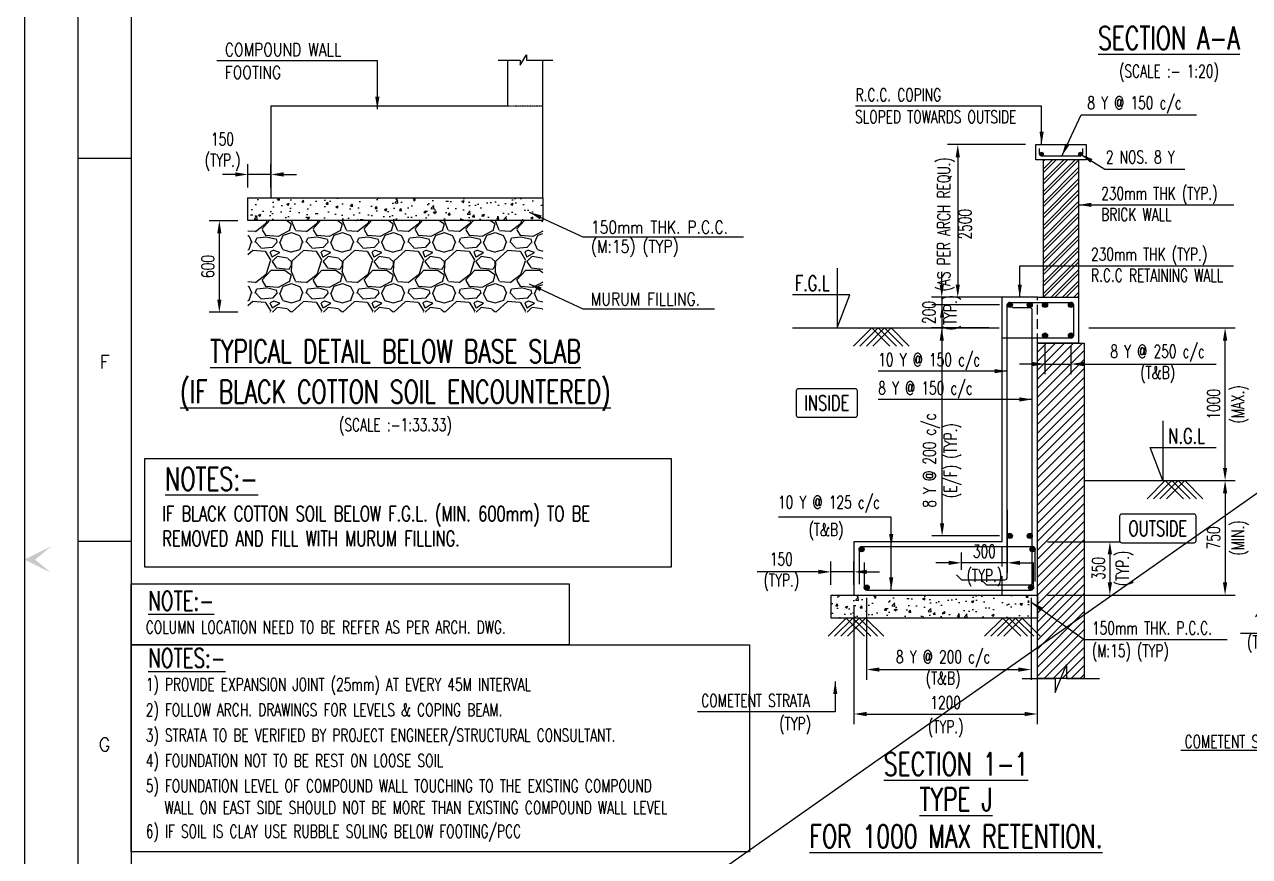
# Model space of a CAD drawing. Header units: millimetres. Extents: x 2843046 to 3042813, y -234641 to -168101.
# Drawn here: x 2843046 to 2867090, y -220199 to -203856 of the extents above; entities that cross this region are included whole.
import ezdxf
from ezdxf.enums import TextEntityAlignment as Align

# ---------------------------------------------------------------- set-up
doc = ezdxf.new("R2010")
doc.units = ezdxf.units.MM
doc.header["$MEASUREMENT"] = 0
doc.header["$PDMODE"] = 34
doc.header["$PDSIZE"] = -5
doc.linetypes.add('Hidden', pattern=[0.375, 0.25, -0.125])
for name, color, linetype in [('LINE CUT', 8, 'Continuous'), ('NO. BEAM', 3, 'Continuous'), ('PNA', 8, 'Continuous'), ('S- PILE CAP', 4, 'Continuous'), ('S-BEAM SIZES', 3, 'Continuous'), ('S-BRECK LINE', 8, 'Continuous'), ('S-COLUMN', 1, 'Continuous'), ('S-CONCRET LINE', 4, 'Continuous'), ('S-DIM-1', 5, 'Continuous'), ('S-FOOTING', 4, 'Continuous'), ('S-HATCH', 253, 'Continuous'), ('S-LEVEL SECTION', 3, 'Continuous'), ('S-PCC', 9, 'Continuous'), ('S-REINFORCEMENT', 6, 'Continuous'), ('S-RETAINING WALL', 6, 'Continuous'), ('S-TEXT', 2, 'Continuous'), ('S-TEXT-1', 4, 'Continuous'), ('S-TITIL', 6, 'Continuous'), ('SCH-LINE', 7, 'Continuous'), ('SHEET', 7, 'Continuous'), ('TITLE', 6, 'Continuous')]:
    doc.layers.add(name, color=color, linetype=linetype)
doc.styles.add('ROMANS', font='simplex.shx', dxfattribs={"width": 0.7})
doc.dimstyles.new('dim100', dxfattribs={"dimtxt": 250, "dimasz": 250, "dimexe": 200, "dimexo": 200, "dimgap": 100, "dimtad": 1, "dimdec": 0, "dimzin": 0, "dimdsep": 46, "dimtxsty": 'ROMANS', "dimcen": 0, "dimclrd": 5, "dimclre": 5, "dimclrt": 4, "dimadec": 0, "dimazin": 0, "dimtfac": 1, "dimtdec": 0, "dimtix": 1, "dimtofl": 0, "dimtmove": 2, "dimatfit": 3, "dimfxl": 0, "dimtolj": 1, "dimtzin": 0, "dimlwd": -1, "dimlwe": -1, "dimarcsym": 0})
doc.dimstyles.new('dim33.33', dxfattribs={"dimtxt": 250, "dimasz": 250, "dimexe": 200, "dimexo": 200, "dimgap": 100, "dimtad": 1, "dimdec": 0, "dimlfac": 0.333331, "dimzin": 0, "dimdsep": 46, "dimtxsty": 'ROMANS', "dimcen": 0, "dimclrd": 5, "dimclre": 5, "dimclrt": 4, "dimadec": 0, "dimazin": 0, "dimtfac": 1, "dimtdec": 0, "dimtix": 1, "dimtofl": 0, "dimtmove": 2, "dimatfit": 3, "dimfxl": 0, "dimtolj": 1, "dimtzin": 0, "dimlwd": -1, "dimlwe": -1, "dimarcsym": 0})

# ---------------------------------------------------------------- blocks, each defined once
blk = doc.blocks.new('FOLDER')
at = {"layer": 'PNA'}
for points in [[(-1250, 2500), (0, 0), (0, 1000)], [(1250, 2500), (0, 0), (0, 1000)]]:
    blk.add_solid(points, dxfattribs=at)
blk = doc.blocks.new('zw$C05B')
at = {"flags": 128}
blk.add_lwpolyline([(0, 0), (82749, 0), (82749, 58210), (0, 58210)], close=True, dxfattribs=at)
at = {"layer": 'PNA'}
for p, q in [((984, 22163), (1968, 22163)), ((984, 15103), (1968, 15103))]:
    blk.add_line(p, q, dxfattribs=at)
at = {"layer": 'PNA', "color": 1}
for points in [[(984, 492), (82257, 492), (82257, 57718), (984, 57718)], [(1968, 984), (81765, 984), (81765, 57226), (1968, 57226)]]:
    blk.add_lwpolyline(points, close=True, dxfattribs=at)
at = {"layer": 'PNA', "xscale": 0.1967862005670764, "yscale": 0.1967862005670764, "zscale": 0.1967862005670764, "rotation": 270}
blk.add_blockref('FOLDER', (0, 14759), dxfattribs=at)
at = {"layer": 'PNA', "style": 'ROMANS'}
for s, p in [('F', (1476, 18410)), ('G', (1476, 11350))]:
    blk.add_text(s, height=246, dxfattribs=at).set_placement(p, align=Align.MIDDLE)
blk = doc.blocks.new('*D149')
at = {"layer": 'Defpoints', "color": 0, "lineweight": -2}
for p in [(2862336, -213187), (2861436, -214430), (2861436, -214765)]:
    blk.add_point(p, dxfattribs=at)
at = {"layer": 'S-DIM-1', "color": 5}
for p, q in [((2862336, -213387), (2862336, -214630)), ((2861436, -214565), (2861436, -214230))]:
    blk.add_line(p, q, dxfattribs=at)
at = {"layer": 'S-DIM-1', "color": 5, "lineweight": -3}
for p, q in [((2861186, -214430), (2860936, -214430)), ((2862336, -214430), (2861436, -214430)), ((2862586, -214430), (2862836, -214430))]:
    blk.add_line(p, q, dxfattribs=at)
at = {"layer": 'S-DIM-1', "color": 5, "lineweight": -2}
for points in [[(2861186, -214472), (2861186, -214389), (2861436, -214430)], [(2862586, -214389), (2862586, -214472), (2862336, -214430)]]:
    blk.add_solid(points, dxfattribs=at)
at = {"layer": 'S-DIM-1', "color": 4, "char_height": 250, "attachment_point": 5, "style": 'ROMANS'}
for s, insert in [('\\A1;300', (2861886, -214205)), ('(TYP.)', (2861886, -214721))]:
    blk.add_mtext(s, dxfattribs=dict(at, insert=insert))
blk = doc.blocks.new('*D150')
at = {"layer": 'Defpoints', "color": 0, "lineweight": -2}
for p in [(2862926, -214015), (2862926, -215065), (2864350, -215065)]:
    blk.add_point(p, dxfattribs=at)
at = {"layer": 'S-DIM-1', "color": 5}
for p, q in [((2863126, -214015), (2864550, -214015)), ((2863126, -215065), (2864550, -215065))]:
    blk.add_line(p, q, dxfattribs=at)
at = {"layer": 'S-DIM-1', "color": 5, "lineweight": -3}
blk.add_line((2864350, -214265), (2864350, -214815), dxfattribs=at)
at = {"layer": 'S-DIM-1', "color": 5, "lineweight": -2}
for points in [[(2864392, -214265), (2864308, -214265), (2864350, -214015)], [(2864308, -214815), (2864392, -214815), (2864350, -215065)]]:
    blk.add_solid(points, dxfattribs=at)
at = {"layer": 'S-DIM-1', "color": 4, "char_height": 250, "attachment_point": 5, "rotation": 90, "style": 'ROMANS'}
for s, insert in [('(TYP.)', (2864640, -214540)), ('\\A1;350', (2864125, -214540))]:
    blk.add_mtext(s, dxfattribs=dict(at, insert=insert))
blk = doc.blocks.new('*D151')
at = {"layer": 'Defpoints', "color": 0, "lineweight": -2}
for p in [(2859576, -214915), (2862804, -214915), (2862804, -216527)]:
    blk.add_point(p, dxfattribs=at)
at = {"layer": 'S-DIM-1', "color": 5}
for p, q in [((2859576, -215115), (2859576, -216727)), ((2862804, -215115), (2862804, -216727)), ((2859826, -216527), (2862554, -216527))]:
    blk.add_line(p, q, dxfattribs=at)
at = {"layer": 'S-DIM-1', "color": 5, "lineweight": -2}
for points in [[(2859826, -216486), (2859826, -216569), (2859576, -216527)], [(2862554, -216569), (2862554, -216486), (2862804, -216527)]]:
    blk.add_solid(points, dxfattribs=at)
at = {"layer": 'S-DIM-1', "color": 4, "insert": (2861076, -216527), "char_height": 250, "attachment_point": 5, "style": 'ROMANS'}
blk.add_mtext('\\A1;{8 Y @ 200 c/c\\P(T&B)}', dxfattribs=at)
blk = doc.blocks.new('*D152')
at = {"layer": 'Defpoints', "color": 0, "lineweight": -2}
for p in [(2859326, -215065), (2862926, -215515), (2862926, -217400)]:
    blk.add_point(p, dxfattribs=at)
at = {"layer": 'S-DIM-1', "color": 5}
for p, q in [((2859326, -215265), (2859326, -217600)), ((2862926, -215715), (2862926, -217600)), ((2859576, -217400), (2862676, -217400))]:
    blk.add_line(p, q, dxfattribs=at)
at = {"layer": 'S-DIM-1', "color": 5, "lineweight": -2}
for points in [[(2859576, -217358), (2859576, -217442), (2859326, -217400)], [(2862676, -217442), (2862676, -217358), (2862926, -217400)]]:
    blk.add_solid(points, dxfattribs=at)
at = {"layer": 'S-DIM-1', "color": 4, "char_height": 250, "attachment_point": 5, "style": 'ROMANS'}
for s, insert in [('\\A1;1200', (2861126, -217175)), ('(TYP.)', (2861126, -217691))]:
    blk.add_mtext(s, dxfattribs=dict(at, insert=insert))
blk = doc.blocks.new('*D153')
at = {"layer": 'Defpoints', "color": 0, "lineweight": -2}
for p in [(2863736, -212815), (2863846, -215065), (2866611, -215065)]:
    blk.add_point(p, dxfattribs=at)
at = {"layer": 'S-DIM-1', "color": 5}
for p, q in [((2863936, -212815), (2866811, -212815)), ((2864046, -215065), (2866811, -215065))]:
    blk.add_line(p, q, dxfattribs=at)
at = {"layer": 'S-DIM-1', "color": 5, "lineweight": -3}
blk.add_line((2866611, -213065), (2866611, -214815), dxfattribs=at)
at = {"layer": 'S-DIM-1', "color": 5, "lineweight": -2}
for points in [[(2866653, -213065), (2866570, -213065), (2866611, -212815)], [(2866570, -214815), (2866653, -214815), (2866611, -215065)]]:
    blk.add_solid(points, dxfattribs=at)
at = {"layer": 'S-DIM-1', "color": 4, "char_height": 250, "attachment_point": 5, "rotation": 90, "style": 'ROMANS'}
for s, insert in [('\\A1;750', (2866386, -213940)), ('(MIN.)', (2866902, -213940))]:
    blk.add_mtext(s, dxfattribs=dict(at, insert=insert))
blk = doc.blocks.new('*D154')
at = {"layer": 'Defpoints', "color": 0, "lineweight": -2}
for p in [(2863736, -209815), (2866611, -209815), (2863736, -212815)]:
    blk.add_point(p, dxfattribs=at)
at = {"layer": 'S-DIM-1', "color": 5}
for p, q in [((2863936, -209815), (2866811, -209815)), ((2863936, -212815), (2866811, -212815))]:
    blk.add_line(p, q, dxfattribs=at)
at = {"layer": 'S-DIM-1', "color": 5, "lineweight": -3}
blk.add_line((2866611, -212565), (2866611, -210065), dxfattribs=at)
at = {"layer": 'S-DIM-1', "color": 5, "lineweight": -2}
for points in [[(2866653, -210065), (2866570, -210065), (2866611, -209815)], [(2866570, -212565), (2866653, -212565), (2866611, -212815)]]:
    blk.add_solid(points, dxfattribs=at)
at = {"layer": 'S-DIM-1', "color": 4, "char_height": 250, "attachment_point": 5, "rotation": 90, "style": 'ROMANS'}
for s, insert in [('\\A1;1000', (2866386, -211315)), ('(MAX.)', (2866902, -211315))]:
    blk.add_mtext(s, dxfattribs=dict(at, insert=insert))
blk = doc.blocks.new('*D155')
at = {"layer": 'Defpoints', "color": 0, "lineweight": -2}
for p in [(2858876, -214607), (2858876, -215065), (2859326, -215065)]:
    blk.add_point(p, dxfattribs=at)
at = {"layer": 'S-DIM-1', "color": 5}
for p, q in [((2858876, -214865), (2858876, -214407)), ((2859326, -214865), (2859326, -214407))]:
    blk.add_line(p, q, dxfattribs=at)
at = {"layer": 'S-DIM-1', "color": 5, "lineweight": -3}
for p, q in [((2858626, -214607), (2857426, -214607)), ((2859326, -214607), (2858876, -214607)), ((2859576, -214607), (2859826, -214607))]:
    blk.add_line(p, q, dxfattribs=at)
at = {"layer": 'S-DIM-1', "color": 5, "lineweight": -2}
for points in [[(2858626, -214649), (2858626, -214566), (2858876, -214607)], [(2859576, -214566), (2859576, -214649), (2859326, -214607)]]:
    blk.add_solid(points, dxfattribs=at)
at = {"layer": 'S-DIM-1', "color": 4, "insert": (2857901, -214607), "char_height": 250, "attachment_point": 5, "style": 'ROMANS'}
blk.add_mtext('\\A1;150\\P(TYP.)', dxfattribs=at)
blk = doc.blocks.new('*D156')
at = {"layer": 'Defpoints', "color": 0, "lineweight": -2}
for p in [(2862236, -209215), (2861050, -209815), (2862176, -209815)]:
    blk.add_point(p, dxfattribs=at)
at = {"layer": 'S-DIM-1', "color": 5, "lineweight": -3}
for p, q in [((2861050, -208965), (2861050, -208715)), ((2861050, -209215), (2861050, -209815)), ((2861050, -210065), (2861050, -210315))]:
    blk.add_line(p, q, dxfattribs=at)
at = {"layer": 'S-DIM-1', "color": 5}
for p, q in [((2862036, -209215), (2860850, -209215)), ((2861976, -209815), (2860850, -209815))]:
    blk.add_line(p, q, dxfattribs=at)
at = {"layer": 'S-DIM-1', "color": 5, "lineweight": -2}
for points in [[(2861009, -208965), (2861092, -208965), (2861050, -209215)], [(2861092, -210065), (2861009, -210065), (2861050, -209815)]]:
    blk.add_solid(points, dxfattribs=at)
at = {"layer": 'S-DIM-1', "color": 4, "insert": (2861050, -209515), "char_height": 250, "attachment_point": 5, "rotation": 90, "style": 'ROMANS'}
blk.add_mtext('\\A1;200\\P(TYP.)', dxfattribs=at)
blk = doc.blocks.new('*D157')
at = {"layer": 'Defpoints', "color": 0, "lineweight": -2}
for p in [(2862896, -206215), (2861364, -209215), (2863046, -209215)]:
    blk.add_point(p, dxfattribs=at)
at = {"layer": 'S-DIM-1', "color": 5}
for p, q in [((2862696, -206215), (2861164, -206215)), ((2862846, -209215), (2861164, -209215))]:
    blk.add_line(p, q, dxfattribs=at)
at = {"layer": 'S-DIM-1', "color": 5, "lineweight": -3}
blk.add_line((2861364, -206465), (2861364, -208965), dxfattribs=at)
at = {"layer": 'S-DIM-1', "color": 5, "lineweight": -2}
for points in [[(2861406, -206465), (2861323, -206465), (2861364, -206215)], [(2861323, -208965), (2861406, -208965), (2861364, -209215)]]:
    blk.add_solid(points, dxfattribs=at)
at = {"layer": 'S-DIM-1', "color": 4, "insert": (2861298, -207779), "char_height": 250, "attachment_point": 5, "rotation": 90, "style": 'ROMANS'}
blk.add_mtext('\\A1;{(AS PER ARCH REQU.)\\P2500}', dxfattribs=at)
blk = doc.blocks.new('*D158')
at = {"layer": 'Defpoints', "color": 0, "lineweight": -2}
for p in [(2863076, -209965), (2863586, -209965), (2863586, -210526)]:
    blk.add_point(p, dxfattribs=at)
at = {"layer": 'S-DIM-1', "color": 5}
for p, q in [((2863076, -210165), (2863076, -210726)), ((2863586, -210165), (2863586, -210726))]:
    blk.add_line(p, q, dxfattribs=at)
at = {"layer": 'S-DIM-1', "color": 5, "lineweight": -3}
for p, q in [((2862826, -210526), (2862576, -210526)), ((2863076, -210526), (2863586, -210526)), ((2863836, -210526), (2866436, -210526))]:
    blk.add_line(p, q, dxfattribs=at)
at = {"layer": 'S-DIM-1', "color": 5, "lineweight": -2}
for points in [[(2862826, -210568), (2862826, -210485), (2863076, -210526)], [(2863836, -210485), (2863836, -210568), (2863586, -210526)]]:
    blk.add_solid(points, dxfattribs=at)
at = {"layer": 'S-DIM-1', "color": 4, "insert": (2865286, -210526), "char_height": 250, "attachment_point": 5, "style": 'ROMANS'}
blk.add_mtext('\\A1;8 Y @ 250 c/c\\P(T&B)', dxfattribs=at)
blk = doc.blocks.new('*D166')
at = {"layer": 'Defpoints', "color": 0, "lineweight": -2}
for p in [(2868364, -215819), (2868364, -216576), (2868814, -216576)]:
    blk.add_point(p, dxfattribs=at)
at = {"layer": 'S-DIM-1', "color": 5}
for p, q in [((2868364, -216376), (2868364, -215619)), ((2868814, -216376), (2868814, -215619))]:
    blk.add_line(p, q, dxfattribs=at)
at = {"layer": 'S-DIM-1', "color": 5, "lineweight": -3}
for p, q in [((2868114, -215819), (2866914, -215819)), ((2868814, -215819), (2868364, -215819)), ((2869064, -215819), (2869314, -215819))]:
    blk.add_line(p, q, dxfattribs=at)
at = {"layer": 'S-DIM-1', "color": 5, "lineweight": -2}
for points in [[(2868114, -215860), (2868114, -215777), (2868364, -215819)], [(2869064, -215777), (2869064, -215860), (2868814, -215819)]]:
    blk.add_solid(points, dxfattribs=at)
at = {"layer": 'S-DIM-1', "color": 4, "insert": (2867389, -215819), "char_height": 250, "attachment_point": 5, "style": 'ROMANS'}
blk.add_mtext('\\A1;150\\P(TYP.)', dxfattribs=at)
blk = doc.blocks.new('*D169')
at = {"layer": 'Defpoints', "color": 0, "lineweight": -2}
for p in [(2861057, -209365), (2862386, -209365), (2862386, -213903)]:
    blk.add_point(p, dxfattribs=at)
at = {"layer": 'S-DIM-1', "color": 5}
for p, q in [((2862186, -209365), (2860857, -209365)), ((2862186, -213903), (2860857, -213903))]:
    blk.add_line(p, q, dxfattribs=at)
at = {"layer": 'S-DIM-1', "color": 5, "lineweight": -3}
blk.add_line((2861057, -213653), (2861057, -209615), dxfattribs=at)
at = {"layer": 'S-DIM-1', "color": 5, "lineweight": -2}
for points in [[(2861098, -209615), (2861015, -209615), (2861057, -209365)], [(2861015, -213653), (2861098, -213653), (2861057, -213903)]]:
    blk.add_solid(points, dxfattribs=at)
at = {"layer": 'S-DIM-1', "color": 4, "insert": (2861057, -212421), "char_height": 250, "attachment_point": 5, "rotation": 90, "style": 'ROMANS'}
blk.add_mtext('\\A1;{8 Y @ 200 c/c\\P(E/F) (TYP.)}', dxfattribs=at)
blk = doc.blocks.new('*D171')
at = {"layer": 'Defpoints', "color": 0, "lineweight": -2}
for p in [(2847432, -206802), (2847432, -207260), (2847882, -207260)]:
    blk.add_point(p, dxfattribs=at)
at = {"layer": 'S-DIM-1', "color": 5}
for p, q in [((2847432, -207060), (2847432, -206602)), ((2847882, -207060), (2847882, -206602))]:
    blk.add_line(p, q, dxfattribs=at)
at = {"layer": 'S-DIM-1', "color": 5, "lineweight": -3}
for p, q in [((2847182, -206802), (2846932, -206802)), ((2847882, -206802), (2847432, -206802)), ((2848132, -206802), (2848382, -206802))]:
    blk.add_line(p, q, dxfattribs=at)
at = {"layer": 'S-DIM-1', "color": 5, "lineweight": -2}
for points in [[(2847182, -206844), (2847182, -206760), (2847432, -206802)], [(2848132, -206760), (2848132, -206844), (2847882, -206802)]]:
    blk.add_solid(points, dxfattribs=at)
at = {"layer": 'S-DIM-1', "color": 4, "insert": (2846932, -206357), "char_height": 250, "attachment_point": 5, "style": 'ROMANS'}
blk.add_mtext('\\A1;150\\P(TYP.)', dxfattribs=at)
blk = doc.blocks.new('*D172')
at = {"layer": 'Defpoints', "color": 0, "lineweight": -2}
for p in [(2847432, -207710), (2846870, -209510), (2847432, -209510)]:
    blk.add_point(p, dxfattribs=at)
at = {"layer": 'S-DIM-1', "color": 5}
for p, q in [((2847232, -207710), (2846670, -207710)), ((2847232, -209510), (2846670, -209510))]:
    blk.add_line(p, q, dxfattribs=at)
at = {"layer": 'S-DIM-1', "color": 5, "lineweight": -3}
blk.add_line((2846870, -207960), (2846870, -209260), dxfattribs=at)
at = {"layer": 'S-DIM-1', "color": 5, "lineweight": -2}
for points in [[(2846912, -207960), (2846829, -207960), (2846870, -207710)], [(2846829, -209260), (2846912, -209260), (2846870, -209510)]]:
    blk.add_solid(points, dxfattribs=at)
at = {"layer": 'S-DIM-1', "color": 4, "insert": (2846645, -208610), "char_height": 250, "attachment_point": 5, "rotation": 90, "style": 'ROMANS'}
blk.add_mtext('\\A1;600', dxfattribs=at)

msp = doc.modelspace()

# ---------------------------------------------------------------- hatches: boundary and pattern name
at = {"layer": 'S-HATCH'}
h = msp.add_hatch(dxfattribs=at)
h.set_pattern_fill('ANSI32', color=256, scale=420, style=0)
h.set_pattern_definition([(45, (2755029.98, -234743.46), (-111.36932, 111.36932), []), (45, (2755104.23, -234743.46), (-111.36932, 111.36932), [])])
h.paths.add_polyline_path([(2863046.5, -209214.9), (2863736.5, -209214.9), (2863736.5, -206514.9), (2863046.5, -206514.9)])
h = msp.add_hatch(dxfattribs=at)
h.set_pattern_fill('ANSI31', color=9, scale=1000)
h.set_pattern_definition([(45, (2642833.6, -233810.9), (-88.38835, 88.38835), [])])
h.paths.add_polyline_path([(2862926.5, -210114.9), (2862926.5, -216700.2), (2863846.5, -216700.2), (2863846.5, -210114.9)])
at = {"layer": 'S-PCC', "linetype": 'ByBlock'}
h = msp.add_hatch(dxfattribs=at)
h.set_pattern_fill('AR-CONC,_O', color=256, scale=66.666667)
h.set_pattern_definition([(50, (-14248985.6, 204067.7), (478.173455, -41.834757), [50, -550]), (355, (-14248985.6, 204067.7), (-92.500889, 501.461422), [40, -440]), (100.4514445, (-14248945.76, 204064.2), (385.672564, 459.626661), [42.493461, -467.428075]), (46.1842, (-14248985.6, 204201), (711.49422, -110.346187), [75, -825]), (96.6356355, (-14248926.3, 204191.8), (623.107964, 649.4124), [63.740228, -701.142507]), (351.184164, (-14248985.6, 204201), (623.107963, 649.4124), [60, -660]), (21, (-14248918.94, 204167.7), (397.938035, -268.412594), [50, -550]), (326, (-14248918.94, 204167.7), (162.210221, 483.433363), [40, -440]), (71.4514447, (-14248885.78, 204145.3), (560.148251, 215.020769), [42.49346, -467.428075]), (37.5, (-14248985.6, 204067.69), (8.1065702, 221.9292359), [0, -434.6666667, 0, -446.6666667, 0, -441.6666667]), (7.5, (-14248985.6, 204067.7), (175.3796916, 262.9411413), [0, -254.6666667, 0, -424.6666667, 0, -168.3333333]), (327.5, (-14249134.27, 204067.69), (355.8816241, -15.0365812), [0, -166.6666667, 0, -520, 0, -690]), (317.5, (-14249200.94, 204067.7), (388.7907796, 66.736655), [0, -216.6666667, 0, -345.3333333, 0, -490])])
h.paths.add_polyline_path([(2847431.8, -207709.5), (2847431.8, -207259.5), (2853221.8, -207259.5), (2853221.8, -207709.5)])
h = msp.add_hatch(dxfattribs=at)
h.set_pattern_fill('GRAVL1', color=256, scale=1000)
h.set_pattern_definition([(228.0128, (1540000.67, -450140.37), (-7999.998232, -9000.0013416), [134.536, -13319.088]), (184.9697, (1539910.67, -450240.367), (12000.0010515, 999.991307), [230.868, -22855.925]), (132.5104, (1539680.67, -450260.37), (9999.9907183, -11000.008674), [162.788, -16116.032]), (267.2737, (1539290.67, -450510.367), (999.9960177, 20000.000295), [210.238, -20813.558]), (292.8337, (1539280.67, -450720.367), (-5000.0099054, 11999.9964118), [206.155, -20409.373]), (357.2737, (1539360.67, -450910.367), (-20000.000295, 999.9960177), [210.238, -20813.558]), (37.6942, (1539570.67, -450920.367), (-13000.0073456, -9999.9904052), [278.029, -27524.849]), (72.2553, (1539790.67, -450750.367), (7000.0107627, 21999.9962312), [262.488, -25986.321]), (121.4296, (1539870.67, -450500.367), (-8000.0082342, 12999.9950365), [210.95, -20884.073]), (175.2364, (1539760.67, -450320.37), (11000.0009463, -999.9915327), [240.832, -11800.763]), (222.3974, (1539520.67, -450300.367), (-12000.0073511, -10999.992082), [311.448, -30833.375]), (138.8141, (1540280.67, -450520.37), (-7000.002947, 5999.9973133), [106.301, -10523.844]), (171.4692, (1540200.67, -450450.367), (12999.9982848, -2000.00791), [202.237, -20021.511]), (225, (1540000.7, -450420.4), (-2e-13, -1000.0003), [141.421, -1272.792]), (203.1986, (1539930.67, -450300.37), (4999.999731, 2000.001325), [76.158, -7539.615]), (291.8014, (1539860.67, -450330.37), (-999.99991, 3000.000273), [107.703, -5277.462]), (30.9638, (1539900.67, -450430.37), (2999.998022, 2000.002484), [174.929, -5656.023]), (161.5651, (1540050.67, -450340.37), (2000.000435, -999.9984), [126.491, -3035.787]), (16.3895, (1539280.67, -450330.367), (10000.0021984, 2999.9927098), [177.2, -17542.845]), (70.3462, (1539450.67, -450280.37), (-3999.9952474, -11000.0021356), [148.661, -14717.408]), (293.1986, (1540050.67, -450140.37), (-2000.001325, 4999.999731), [152.315, -7463.458]), (343.6105, (1540110.67, -450280.367), (-10000.0021984, 2999.9927098), [177.2, -17542.845]), (339.444, (1539280.67, -450950.37), (-5000.001845, 1999.995996), [170.88, -8373.124]), (294.7751, (1539440.67, -451010.37), (-4999.9921892, 11000.003422), [143.178, -14174.643]), (66.8014, (1540060.67, -451140.37), (2000.001325, 4999.999731), [152.315, -7463.458]), (17.354, (1540120.67, -451000.37), (-13000.002019, -3999.9945023), [167.631, -16595.424]), (69.444, (1539570.67, -451140.37), (-1999.995996, -5000.001845), [85.44, -8458.564]), (101.3099, (1540000.67, -451140.37), (-999.997632, 4000.000752), [50.99, -5048.029]), (165.9638, (1539990.67, -451090.37), (3000.000546, -999.998057), [206.155, -3916.95]), (186.009, (1539790.67, -451040.367), (9999.999751, 999.9993175), [191.05, -18913.923]), (303.6901, (1539900.67, -450520.37), (-1000.001335, 1999.99956), [144.222, -3461.329]), (353.1572, (1539980.67, -450640.367), (16999.9993655, -2000.0079979), [251.794, -24927.563]), (60.9454, (1540230.67, -450670.37), (-4000.000027, -7000.0003846), [102.956, -10192.674]), (90, (1540280.7, -450580.4), (-1000, 1000), [60, -940]), (120.2564, (1539770.67, -451010.37), (3999.9948868, -7000.002456), [138.924, -13753.52]), (48.0128, (1539700.67, -450890.37), (7999.998232, 9000.0013416), [269.072, -13184.552]), (0, (1539880.7, -450690.4), (1000, 1000), [260, -740]), (325.3048, (1540140.67, -450690.37), (-9999.994259, 7000.0086096), [158.114, -15653.274]), (254.0546, (1540270.67, -450780.37), (-999.99989, -4000.000127), [145.602, -7134.508]), (207.646, (1540230.67, -450920.367), (-18999.9958072, -10000.0077132), [237.065, -23469.474]), (175.4261, (1540020.67, -451030.367), (-13000.0005583, 999.9948012), [250.799, -24829.074])])
h.paths.add_polyline_path([(2847431.8, -209509.5), (2853221.8, -209509.5), (2853221.8, -207709.5), (2847431.8, -207709.5)])
h = msp.add_hatch(dxfattribs=at)
h.set_pattern_fill('AR-CONC,_O', color=8, scale=66.666667)
h.set_pattern_definition([(50, (-14239940.97, 196262.32), (478.173455, -41.834757), [50, -550]), (355, (-14239940.97, 196262.3), (-92.500889, 501.461422), [40, -440]), (100.4514445, (-14239901.13, 196258.84), (385.672564, 459.626661), [42.493461, -467.428075]), (46.1842, (-14239941, 196395.65), (711.49422, -110.346187), [75, -825]), (96.6356355, (-14239881.7, 196386.46), (623.107964, 649.4124), [63.740228, -701.142507]), (351.184164, (-14239941, 196395.65), (623.107963, 649.4124), [60, -660]), (21, (-14239874.3, 196362.32), (397.938035, -268.412594), [50, -550]), (326, (-14239874.3, 196362.3), (162.210221, 483.433363), [40, -440]), (71.4514447, (-14239841.15, 196339.95), (560.148251, 215.020769), [42.49346, -467.428075]), (37.5, (-14239940.97, 196262.32), (8.1065702, 221.9292359), [0, -434.6666667, 0, -446.6666667, 0, -441.6666667]), (7.5, (-14239940.97, 196262.32), (175.3796916, 262.9411413), [0, -254.6666667, 0, -424.6666667, 0, -168.3333333]), (327.5, (-14240089.64, 196262.32), (355.8816241, -15.0365812), [0, -166.6666667, 0, -520, 0, -690]), (317.5, (-14240156.3, 196262.32), (388.7907796, 66.736655), [0, -216.6666667, 0, -345.3333333, 0, -490])])
h.paths.add_polyline_path([(2858876.5, -215514.9), (2858876.5, -215064.9), (2862926.5, -215064.9), (2862926.5, -215514.9)])

# ---------------------------------------------------------------- linework, layer by layer
at = {"layer": 'LINE CUT'}
msp.add_lwpolyline([(2852341, -204554.8), (2852777.2, -204554.8), (2852777.2, -204656.4), (2852900.9, -204453.3), (2852900.9, -204554.8), (2853417.8, -204554.8)], dxfattribs=at)
at = {"layer": 'NO. BEAM', "color": 7}
for points in [[(2859354.3, -211011.2), (2858234.3, -211011.2, 0.4142136), (2858194.3, -211051.2), (2858194.3, -211531.2, 0.4142136), (2858234.3, -211571.2), (2859354.3, -211571.2, 0.4142136), (2859394.3, -211531.2), (2859394.3, -211051.2, 0.4142136)], [(2866001.3, -213474.7), (2864581.3, -213474.7, 0.4142136), (2864541.3, -213514.7), (2864541.3, -213994.7, 0.4142136), (2864581.3, -214034.7), (2866001.3, -214034.7, 0.4142136), (2866041.3, -213994.7), (2866041.3, -213514.7, 0.4142136)]]:
    msp.add_lwpolyline(points, format="xyb", close=True, dxfattribs=at)
at = {"layer": 'S- PILE CAP', "color": 8, "linetype": 'Hidden', "ltscale": 0.25}
msp.add_line((2853221.8, -205459.5), (2852531.8, -205459.5), dxfattribs=at)
at = {"layer": 'S- PILE CAP', "color": 8, "linetype": 'Hidden', "ltscale": 1500}
msp.add_line((2862236.5, -215064.9, -49.9), (2862236.5, -214014.9, -49.9), dxfattribs=at)
at = {"layer": 'S-BEAM SIZES', "color": 30, "lineweight": -2}
msp.add_line((2931157.9, -168100.8, 153353), (2843046.1, -230083.7, 153353), dxfattribs=at)
at = {"layer": 'S-BRECK LINE'}
msp.add_lwpolyline([(2862626.5, -216700.2), (2863273.6, -216700.2), (2863273.6, -216974.9), (2863499.3, -216425.4), (2863499.3, -216700.2), (2864146.5, -216700.2)], dxfattribs=at)
at = {"layer": 'S-COLUMN', "color": 4}
msp.add_line((2863046.5, -209214.9), (2863046.5, -206514.9), dxfattribs=at)
msp.add_lwpolyline([(2863736.5, -206514.9), (2863736.5, -209214.9)], dxfattribs=at)
at = {"layer": 'S-CONCRET LINE'}
msp.add_lwpolyline([(2852531.8, -205459.5), (2847881.8, -205459.5), (2847881.8, -207259.5), (2853221.8, -207259.5)], dxfattribs=at)
msp.add_lwpolyline([(2862896.5, -206514.9), (2862896.5, -206214.9), (2863886.5, -206214.9), (2863886.5, -206514.9)], close=True, dxfattribs=at)
at = {"layer": 'S-FOOTING', "elevation": -49.9}
msp.add_lwpolyline([(2862236.5, -214014.9), (2859326.5, -214014.9), (2859326.5, -215064.9), (2862926.5, -215064.9)], dxfattribs=at)
at = {"layer": 'S-HATCH', "color": 9}
msp.add_lwpolyline([(2862926.5, -210114.9), (2863846.5, -210114.9), (2863846.5, -216700.2), (2862926.5, -216700.2)], close=True, dxfattribs=at)
at = {"layer": 'S-LEVEL SECTION'}
for p, q in [((2858120.6, -209814.9), (2862176.5, -209814.9)), ((2863846.5, -212814.9, 24.9), (2865927.1, -212814.9, 24.9))]:
    msp.add_line(p, q, dxfattribs=at)
msp.add_lwpolyline([(2858994.2, -208644.5), (2858994.2, -209814.9), (2859244.2, -209164.9), (2858120.6, -209164.9)], dxfattribs=at)
at = {"layer": 'S-LEVEL SECTION', "elevation": 24.9}
msp.add_lwpolyline([(2865392.1, -211644.5), (2865392.1, -212814.9), (2865142.1, -212164.9), (2866436.4, -212164.9)], dxfattribs=at)
at = {"layer": 'S-PCC'}
msp.add_lwpolyline([(2847431.8, -207709.5), (2847431.8, -207259.5), (2853221.8, -207259.5), (2853221.8, -207709.5)], close=True, dxfattribs=at)
for points in [[(2859317.5, -210172.9), (2859675.5, -209814.9), (2860033.5, -210172.9)], [(2859444.1, -210172.9), (2859802.1, -209814.9), (2860160, -210172.9)], [(2859570.7, -210172.9), (2859928.6, -209814.9), (2860286.6, -210172.9)], [(2859697.2, -210172.9), (2860055.2, -209814.9), (2860413.2, -210172.9)]]:
    msp.add_lwpolyline(points, dxfattribs=at)
at = {"layer": 'S-PCC', "color": 8}
for points, elevation in [([(2865796.2, -213172.9), (2865438.3, -212814.9), (2865080.3, -213172.9)], 24.9), ([(2865922.8, -213172.9), (2865564.8, -212814.9), (2865206.9, -213172.9)], 24.9), ([(2866049.4, -213172.9), (2865691.4, -212814.9), (2865333.4, -213172.9)], 24.9), ([(2866175.9, -213172.9), (2865818, -212814.9), (2865460, -213172.9)], 24.9), ([(2858818.5, -215872.9), (2859176.5, -215514.9), (2859534.4, -215872.9)], -49.9), ([(2858945, -215872.9), (2859303, -215514.9), (2859661, -215872.9)], -49.9), ([(2859071.6, -215872.9), (2859429.6, -215514.9), (2859787.6, -215872.9)], -49.9), ([(2859198.2, -215872.9), (2859556.1, -215514.9), (2859914.1, -215872.9)], -49.9), ([(2862604.7, -215872.9), (2862246.8, -215514.9), (2861888.8, -215872.9)], -49.9), ([(2862731.3, -215872.9), (2862373.3, -215514.9), (2862015.4, -215872.9)], -49.9), ([(2862857.9, -215872.9), (2862499.9, -215514.9), (2862141.9, -215872.9)], -49.9), ([(2862984.4, -215872.9), (2862626.5, -215514.9), (2862268.5, -215872.9)], -49.9)]:
    msp.add_lwpolyline(points, dxfattribs=dict(at, elevation=elevation))
at = {"layer": 'S-PCC', "color": 8, "elevation": -24.9}
msp.add_lwpolyline([(2858876.5, -215514.9), (2858876.5, -215064.9), (2862926.5, -215064.9), (2862926.5, -215514.9)], close=True, dxfattribs=at)
at = {"layer": 'S-REINFORCEMENT', "ltscale": 10}
for p, q in [((2862336.5, -214714.9), (2862336.5, -209364.9)), ((2862386.5, -209314.9), (2863586.5, -209314.9)), ((2863636.5, -209364.9), (2863636.5, -209964.9)), ((2863586.5, -210014.9), (2862226.5, -210014.9)), ((2861336.5, -214664.9), (2861436.5, -214764.9)), ((2861436.5, -214764.9), (2862286.5, -214764.9))]:
    msp.add_line(p, q, dxfattribs=at)
at = {"layer": 'S-REINFORCEMENT'}
msp.add_lwpolyline([(2863811.5, -206289.9), (2863811.5, -206402.4, -0.4142136), (2863774, -206439.9), (2863009, -206439.9, -0.4142136), (2862971.5, -206402.4), (2862971.5, -206289.9)], format="xyb", dxfattribs=at)
at = {"layer": 'S-REINFORCEMENT', "const_width": 37.5}
for points in [[(2862990.2, -206402.4, 1), (2863027.7, -206402.4, 1)], [(2863792.7, -206402.4, -1), (2863755.2, -206402.4, -1)]]:
    msp.add_lwpolyline(points, format="xyb", close=True, dxfattribs=at)
at = {"layer": 'S-REINFORCEMENT', "ltscale": 10}
msp.add_lwpolyline([(2861826.5, -214764.9), (2861926.5, -214864.9), (2862776.5, -214864.9, 0.4142136), (2862826.5, -214814.9), (2862826.5, -209469, 0.4142136), (2862776.5, -209419), (2862436.5, -209419)], format="xyb", dxfattribs=at)
at = {"layer": 'S-REINFORCEMENT', "ltscale": 10, "const_width": 50}
for points in [[(2862361.5, -209364.9, 1), (2862411.5, -209364.9, 1)], [(2862751.5, -209364.9, 1), (2862801.5, -209364.9, 1)], [(2863101.5, -209364.9, -1), (2863051.5, -209364.9, -1)], [(2863561.5, -209364.9, 1), (2863611.5, -209364.9, 1)], [(2863101.5, -209964.9, 1), (2863051.5, -209964.9, 1)], [(2863561.5, -209964.9, -1), (2863611.5, -209964.9, -1)]]:
    msp.add_lwpolyline(points, format="xyb", close=True, dxfattribs=at)
at = {"layer": 'S-REINFORCEMENT', "ltscale": 10, "const_width": 50, "elevation": -24.9}
for points in [[(2862361.5, -213902.9, 1), (2862411.5, -213902.9, 1)], [(2862751.5, -213902.9, 1), (2862801.5, -213902.9, 1)], [(2859501.5, -214164.9, 1), (2859451.5, -214164.9, 1)], [(2862808.7, -214164.9, -1), (2862858.7, -214164.9, -1)], [(2859601.5, -214914.9, -1), (2859551.5, -214914.9, -1)], [(2862778.5, -214914.9, -1), (2862828.5, -214914.9, -1)]]:
    msp.add_lwpolyline(points, format="xyb", close=True, dxfattribs=at)
at = {"layer": 'S-REINFORCEMENT', "ltscale": 10, "elevation": -49.9}
for points in [[(2862883.7, -214796.5), (2862883.7, -214164.9, 0.4142136), (2862833.7, -214114.9), (2859476.5, -214114.9, 0.4142136), (2859426.5, -214164.9), (2859426.5, -214846.9)], [(2859526.5, -214424.2), (2859526.5, -214914.9, 0.4142136), (2859576.5, -214964.9), (2862803.5, -214964.9, 0.4142136), (2862853.5, -214914.9), (2862853.5, -214424.2)]]:
    msp.add_lwpolyline(points, format="xyb", dxfattribs=at)
at = {"layer": 'S-REINFORCEMENT'}
for centre in [(2863009, -206402.4), (2863774, -206402.4)]:
    msp.add_circle(centre, 37.5, dxfattribs=at)
at = {"layer": 'S-REINFORCEMENT', "ltscale": 10}
for centre in [(2862386.5, -209364.9), (2862776.5, -209364.9), (2863076.5, -209364.9, 0), (2863586.5, -209364.9, 0), (2863076.5, -209964.9, 0), (2863586.5, -209964.9, 0), (2862386.5, -213902.9, -49.9), (2862776.5, -213902.9, -49.9), (2859476.5, -214164.9, -49.9), (2862833.7, -214164.9, -49.9), (2859576.5, -214914.9, -49.9), (2862803.5, -214914.9, -49.9)]:
    msp.add_circle(centre, 50, dxfattribs=at)
for centre, start, end in [((2862386.5, -209364.9), 90, 180), ((2863586.5, -209364.9), 0, 90), ((2863586.5, -209964.9), 270, 360), ((2862286.5, -214714.9), 270, 360)]:
    msp.add_arc(centre, 50, start, end, dxfattribs=at)
at = {"layer": 'S-RETAINING WALL', "color": 4}
for p, q in [((2862926.5, -209214.9), (2862236.5, -209214.9)), ((2862926.5, -209214.9), (2863736.5, -209214.9)), ((2863736.5, -209214.9), (2863736.5, -210114.9)), ((2863736.5, -210114.9), (2862926.5, -210114.9))]:
    msp.add_line(p, q, dxfattribs=at)
at = {"layer": 'S-RETAINING WALL', "color": 8, "linetype": 'Hidden', "ltscale": 750}
msp.add_line((2862926.5, -210114.9), (2862926.5, -209214.9), dxfattribs=at)
at = {"layer": 'S-RETAINING WALL', "color": 210}
for points in [[(2852531.8, -205459.5), (2852531.8, -204554.8)], [(2853221.8, -205459.5), (2853221.8, -204554.8)]]:
    msp.add_lwpolyline(points, dxfattribs=at)
at = {"layer": 'S-RETAINING WALL', "color": 4}
for points in [[(2853221.8, -207259.5), (2853221.8, -205459.5)], [(2862236.5, -214014.9), (2862236.5, -209214.9)], [(2862926.5, -215064.9), (2862926.5, -210114.9)]]:
    msp.add_lwpolyline(points, dxfattribs=at)
at = {"layer": 'SCH-LINE', "ltscale": 2500}
msp.add_lwpolyline([(2845407.4, -212382.7), (2855738.9, -212382.7), (2855738.9, -214517.9), (2845407.4, -214517.9)], close=True, dxfattribs=at)
at = {"layer": 'SCH-LINE', "elevation": 153353}
for points in [[(2845141.5, -214843.8), (2853736.9, -214843.8), (2853736.9, -216038.9), (2845141.5, -216038.9)], [(2845141.5, -216038.9), (2857278.1, -216038.9), (2857278.1, -220106.1), (2845141.5, -220106.1)]]:
    msp.add_lwpolyline(points, close=True, dxfattribs=at)

# ---------------------------------------------------------------- block references
at = {"layer": 'SHEET', "xscale": 1.064813359128304, "yscale": 1.064813359128304, "zscale": 1.064813359128304}
msp.add_blockref('zw$C05B', (2843046.1, -230083.7, 153353), dxfattribs=at)

# ---------------------------------------------------------------- texts
at = {"layer": 'S-LEVEL SECTION', "style": 'ROMANS', "width": 0.7}
for s, p in [('F.G.L', (2858167.4, -208939.9)), ('N.G.L', (2865498.1, -211939.9, 24.9))]:
    msp.add_text(s, height=300, dxfattribs=at).set_placement(p, align=Align.MIDDLE_LEFT)
at = {"layer": 'S-TEXT', "style": 'ROMANS', "width": 0.7}
for s, p in [('(SCALE :- 1:20)', (2865509.5, -204773.3)), ('(SCALE :-1:33.33)', (2850326.8, -211719.2))]:
    msp.add_text(s, height=250, dxfattribs=at).set_placement(p, align=Align.MIDDLE_CENTER)
at = {"layer": 'S-TEXT', "ltscale": 2500, "style": 'ROMANS', "width": 0.7}
for s, p in [('IF BLACK COTTON SOIL BELOW F.G.L. (MIN. 600mm) TO BE', (2845750.2, -213465.1)), ('REMOVED AND FILL WITH MURUM FILLING. ', (2845750.2, -213953))]:
    msp.add_text(s, height=300, dxfattribs=at).set_placement(p, align=Align.MIDDLE_LEFT)
at = {"layer": 'S-TEXT', "style": 'ROMANS', "width": 0.7}
for s, p in [('COLUMN LOCATION NEED TO BE REFER AS PER ARCH. DWG.', (2845427.2, -215695.6, 153353)), ('1) PROVIDE EXPANSION JOINT (25mm) AT EVERY 45M INTERVAL', (2845427.2, -216818.2, 153353)), ('2) FOLLOW ARCH. DRAWINGS FOR LEVELS & COPING BEAM.', (2845427.2, -217318.2, 153353)), ('3) STRATA TO BE VERIFIED BY PROJECT ENGINEER/STRUCTURAL CONSULTANT.', (2845427.2, -217818.2, 153353)), ('4) FOUNDATION NOT TO BE REST ON LOOSE SOIL', (2845427.2, -218314.9, 153353)), ('5) FOUNDATION LEVEL OF COMPOUND WALL TOUCHING TO THE EXISTING COMPOUND', (2845427.2, -218811.6, 153353)), (' WALL ON EAST SIDE SHOULD NOT BE MORE THAN EXISTING COMPOUND WALL LEVEL ', (2845674.2, -219238, 153353)), ('6) IF SOIL IS CLAY USE RUBBLE SOLING BELOW FOOTING/PCC', (2845427.2, -219704, 153353))]:
    msp.add_text(s, height=250, dxfattribs=at).set_placement(p, align=Align.MIDDLE_LEFT)
at = {"layer": 'S-TEXT-1', "style": 'ROMANS'}
for s, width, p in [('COMPOUND WALL ', 0.8, (2846978.2, -204351.1, 189.6)), ('FOOTING', 0.8, (2846978.2, -204798.6, 189.6)), ('R.C.C. COPING', 0.7, (2859359.2, -205237.8)), ('8 Y @ 150 c/c', 0.7, (2863907, -205394.1)), ('SLOPED TOWARDS OUTSIDE ', 0.7, (2859349.5, -205671)), ('2 NOS. 8 Y', 0.7, (2864271.8, -206460)), ('230mm THK (TYP.)', 0.7, (2864179.8, -207174.4)), ('BRICK WALL', 0.7, (2864179.8, -207588.7)), ('150mm THK. P.C.C.', 0.8, (2854163.5, -207838.2, 189.6)), ('(M:15) (TYP)', 0.8, (2854163.5, -208214.8, 189.6)), ('230mm THK (TYP.)', 0.7, (2863980.2, -208369.2)), ('R.C.C RETAINING WALL', 0.7, (2863980.2, -208783.5)), ('MURUM FILLING. ', 0.8, (2854163.5, -209250.2, 189.6)), ('10 Y @ 150 c/c', 0.7, (2859802.7, -210440)), ('8 Y @ 150 c/c', 0.7, (2859802.7, -210996.1)), ('10 Y @ 125 c/c', 0.7, (2857835.6, -213240, -24.9)), ('(T&B)', 0.7, (2858435.7, -213777.8, -24.9)), ('150mm THK. P.C.C.', 0.7, (2863998.9, -215710.7, -49.9)), ('(M:15) (TYP)', 0.7, (2863995.9, -216158.3, -49.9)), ('COMETENT STRATA', 0.7, (2856328.8, -217136.3, -49.9)), ('(TYP)', 0.7, (2857858.6, -217589.5)), ('COMETENT STRATA', 0.7, (2865816.2, -217942.3, -49.9))]:
    msp.add_text(s, height=250, dxfattribs=dict(at, width=width)).set_placement(p, align=Align.MIDDLE_LEFT)
at = {"layer": 'S-TITIL', "style": 'ROMANS', "width": 0.7}
for s, p in [('%%USECTION A-A', (2865509.5, -204123.3)), ('%%UTYPICAL DETAIL BELOW BASE SLAB', (2850326.8, -210275.7)), ('%%U(IF BLACK COTTON SOIL ENCOUNTERED)', (2850326.8, -211069.2)), ('%%USECTION 1-1', (2861331, -218384.2, -49.9)), ('%%UTYPE J', (2861331, -219075.7, -49.9)), ('%%UFOR 1000 MAX RETENTION.', (2861331, -219802.9, -49.9))]:
    msp.add_text(s, height=450, dxfattribs=at).set_placement(p, align=Align.MIDDLE_CENTER)
at = {"layer": 'S-TITIL', "ltscale": 2500, "style": 'ROMANS', "width": 0.7}
msp.add_text('%%UNOTES:-', height=450, dxfattribs=at).set_placement((2845807.4, -212782.7), align=Align.MIDDLE_LEFT)
at = {"layer": 'S-TITIL', "style": 'ROMANS', "width": 0.7}
for s, p in [('%%UNOTE:-', (2845474.8, -215177.1, 153353)), ('%%UNOTES:-', (2845474.8, -216299.7, 153353))]:
    msp.add_text(s, height=375, dxfattribs=at).set_placement(p, align=Align.MIDDLE_LEFT)
at = {"layer": 'TITLE', "color": 2, "style": 'ROMANS', "width": 0.7}
for s, p in [('INSIDE', (2858794.3, -211291.2)), ('OUTSIDE', (2865291.3, -213754.7))]:
    msp.add_text(s, height=300, dxfattribs=at).set_placement(p, align=Align.MIDDLE_CENTER)

# ---------------------------------------------------------------- dimensions: what is measured, and where the dimension line sits
at = {"layer": 'S-DIM-1'}
for base, p1, p2, angle, text, override, picture, middle in [((2847431.8, -206802.1), (2847881.8, -207259.5), (2847431.8, -207259.5), 180, '<>\\X(TYP.)', {"dimtxt": 250, "dimasz": 250, "dimtofl": 1, "dimtmove": 1, "dimlwd": 65533}, '*D171', (2846931.8, -206802.1)), ((2861364.2, -209214.9), (2862896.5, -206214.9, 24.9), (2863046.5, -209214.9, 24.9), 90, '{(AS PER ARCH REQU.)\\P2500}', {"dimtofl": 1, "dimtmove": 1, "dimlwd": 65533}, '*D157', (2861808.6, -207778.7)), ((2861050.3, -209814.9, -23.7), (2862236.5, -209214.9, -24.9), (2862176.5, -209814.9, -24.9), 90, '<>\\X(TYP.)', {"dimtofl": 1, "dimtmove": 0, "dimlwd": 65533}, '*D156', (2861050.3, -209514.9, -23.7)), ((2861056.6, -209364.9, -24.9), (2862386.5, -213902.9, -24.9), (2862386.5, -209364.9), 90, '{8 Y @ 200 c/c\\X(E/F) (TYP.)}', {"dimtxt": 250, "dimasz": 250, "dimtxsty": 'ROMANS', "dimtofl": 1, "dimtmove": 0, "dimlwd": 65533}, '*D169', (2861056.6, -212421.1, -24.9)), ((2858876.5, -214607.4, -74.8), (2859326.5, -215064.9, -74.8), (2858876.5, -215064.9, -74.8), 180, '<>\\X(TYP.)', {"dimtofl": 1, "dimtmove": 0, "dimlwd": 65533}, '*D155', (2857901.5, -214607.4, -74.8)), ((2868363.9, -215818.6, -74.8), (2868813.9, -216576.1, -74.8), (2868363.9, -216576.1, -74.8), 180, '<>\\X(TYP.)', {"dimtofl": 1, "dimtmove": 0, "dimlwd": 65533}, '*D166', (2867388.9, -215818.6, -74.8))]:
    dim = msp.add_linear_dim(base=base, p1=p1, p2=p2, angle=angle, text=text, dimstyle='dim33.33', override=override, dxfattribs=at)
    dim.commit()
    dim.dimension.update_dxf_attribs({"geometry": picture, "text_midpoint": middle, "dimtype": 160})
dim = msp.add_linear_dim(base=(2846870.2, -209509.5), p1=(2847431.8, -207709.5), p2=(2847431.8, -209509.5), angle=90, dimstyle='dim33.33', override={"dimtofl": 1, "dimtmove": 1, "dimlwd": 65533}, dxfattribs=at)
dim.commit()
dim.dimension.update_dxf_attribs({"geometry": '*D172', "text_midpoint": (2846645.2, -208609.5)})
for base, p1, p2, text, override, picture, middle in [((2863586.5, -210526.4), (2863076.5, -209964.9, 0), (2863586.5, -209964.9), '8 Y @ 250 c/c\\X(T&B)', {"dimtxt": 250, "dimasz": 250, "dimtxsty": 'ROMANS', "dimtofl": 1, "dimtmove": 0, "dimlwd": 65533}, '*D158', (2865286.5, -210526.4)), ((2862803.5, -216527.3, -55.4), (2859576.5, -214914.9, -74.8), (2862803.5, -214914.9, -24.9), '{8 Y @ 200 c/c\\X(T&B)}', {"dimtxt": 250, "dimasz": 250, "dimtxsty": 'ROMANS', "dimtmove": 0}, '*D151', (2861076.5, -216527.3, -55.4))]:
    dim = msp.add_linear_dim(base=base, p1=p1, p2=p2, text=text, dimstyle='dim33.33', override=override, dxfattribs=at)
    dim.commit()
    dim.dimension.update_dxf_attribs({"geometry": picture, "text_midpoint": middle, "dimtype": 160})
for base, p1, p2, angle, text, override, picture, middle in [((2866611.3, -209814.9), (2863736.5, -212814.9), (2863736.5, -209814.9), 270, '<>\\X(MAX.)', {"dimtxt": 250, "dimasz": 250, "dimtofl": 1, "dimtmove": 0, "dimlwd": 65533}, '*D154', (2866611.3, -211314.9)), ((2866611.3, -215064.9), (2863736.5, -212814.9), (2863846.5, -215064.9, -74.8), 90, '<>\\X(MIN.)', {"dimtxt": 250, "dimasz": 250, "dimtxsty": 'ROMANS', "dimtofl": 1, "dimtmove": 0, "dimlwd": 65533}, '*D153', (2866611.3, -213939.9)), ((2861436.5, -214430.3, -74.8), (2862336.5, -213186.9, -74.8), (2861436.5, -214764.9, -58.6), 180, '<>\\X(TYP.)', {"dimtxt": 250, "dimasz": 250, "dimtofl": 1, "dimtmove": 0, "dimlwd": 65533}, '*D149', (2861886.5, -214430.3, -74.8)), ((2864350, -215064.9, -74.8), (2862926.5, -214014.9, -74.8), (2862926.5, -215064.9, -74.8), 90, '<>\\X(TYP.)', {"dimtxt": 250, "dimasz": 250, "dimtofl": 1, "dimtmove": 0, "dimlwd": 65533}, '*D150', (2864350, -214539.9, -74.8))]:
    dim = msp.add_linear_dim(base=base, p1=p1, p2=p2, angle=angle, text=text, dimstyle='dim33.33', override=override, dxfattribs=at)
    dim.commit()
    dim.dimension.update_dxf_attribs({"geometry": picture, "text_midpoint": middle})
dim = msp.add_linear_dim(base=(2862926.5, -217400.1, -55.4), p1=(2859326.5, -215064.9, -74.8), p2=(2862926.5, -215514.9, -55.4), text='<>\\X(TYP.)', dimstyle='dim33.33', override={"dimtxt": 250, "dimasz": 250, "dimtmove": 0}, dxfattribs=at)
dim.commit()
dim.dimension.update_dxf_attribs({"geometry": '*D152', "text_midpoint": (2861126.5, -217400.1, -55.4)})

# ---------------------------------------------------------------- leaders
at = {"layer": 'S-BEAM SIZES', "color": 30, "lineweight": -2}
msp.add_leader([(2862581.5, -209214.9), (2862581.5, -208594.4), (2866777.8, -208594.4)], dimstyle='dim100', override={"dimgap": 100, "dimtad": 0}, dxfattribs=at)
at = {"layer": 'S-DIM-1'}
for points, dimstyle in [([(2849971.5, -205522.9), (2849971.5, -204572.4), (2846822.6, -204572.4)], 'dim100'), ([(2863009.9, -206214.9), (2863009.9, -205462.8), (2859359.2, -205462.8)], 'dim33.33'), ([(2863406, -206439.9, -24.9), (2863787, -205634.1, -24.9), (2866052.5, -205634.1, -24.9)], 'dim33.33'), ([(2863774, -206402.4, -24.9), (2864253, -206700, -24.9), (2865820.4, -206700, -24.9)], 'dim33.33'), ([(2863736.5, -207399.4, -24.9), (2866782.6, -207399.4, -24.9)], 'dim100'), ([(2852951.3, -207541.1), (2854007.8, -208026.5), (2857156.7, -208026.5)], 'dim100'), ([(2852951.3, -208953.1), (2854007.8, -209438.5), (2856591.6, -209438.5)], 'dim100'), ([(2862336.5, -210665, -24.9), (2859802.7, -210665, -24.9)], 'dim33.33'), ([(2862825.4, -211221.1, -24.9), (2859802.7, -211221.1, -24.9)], 'dim33.33'), ([(2860057.9, -214964.9, -24.9), (2860057.9, -213532.2, -24.9), (2857842.5, -213532.2, -24.9)], 'dim100'), ([(2862796.5, -215196.4, -24.9), (2863845.9, -215933.3, -24.9), (2866654.6, -215933.3, -24.9)], 'dim33.33'), ([(2858959, -216758.9, -24.9), (2858959, -217358.9, -24.9), (2856256.4, -217358.9, -24.9)], 'dim33.33'), ([(2868446.4, -217370.1, -49.9), (2868446.4, -218120, -49.9), (2865743.8, -218120, -49.9)], 'dim33.33')]:
    msp.add_leader(points, dimstyle=dimstyle, dxfattribs=at)
msp.add_leader([(2860057.9, -214114.9, -24.9), (2860057.9, -213532.2, -24.9), (2857842.5, -213532.2, -24.9)], dimstyle='dim100', override={"dimasz": 250}, dxfattribs=at)

doc.saveas('drawing.dxf')
